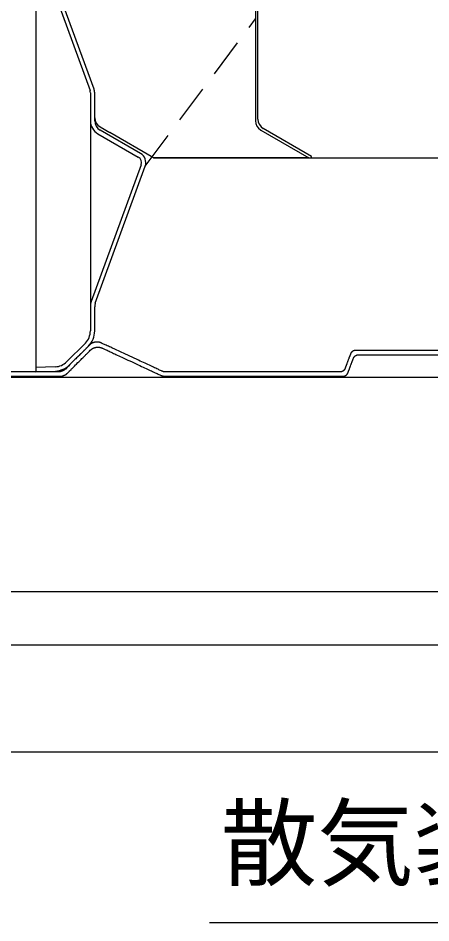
# Model space of a CAD drawing. Units: millimetres, scale not verified. Extents: x -23960 to 8910, y -6308 to 6308.
# Drawn here: x -5125 to -4740, y -3983 to -3137 of the extents above; entities that cross this region are included whole.
import ezdxf
from ezdxf.enums import TextEntityAlignment as Align

# ---------------------------------------------------------------- set-up
doc = ezdxf.new("R2010")
doc.units = ezdxf.units.MM
doc.header["$LTSCALE"] = 30
doc.linetypes.add('DASHED1', pattern=[1.8, 1.2, -0.6])
doc.layers.add('0-1_空気管', color=3, linetype='Continuous', lineweight=25)
doc.layers.add('0-4_機器', color=2, linetype='Continuous', lineweight=25)
doc.styles.add('ＭＳ ゴシック', font='')
doc.styles.get('ＭＳ ゴシック').set_extended_font_data('MS Gothic')

msp = doc.modelspace()

# ---------------------------------------------------------------- linework, layer by layer
at = {"layer": '0-1_空気管'}
for p, q in [((-4903.57, -2657.22), (-4903.57, -3233.4)), ((-4901.17, -3232.02), (-4901.17, -2657.64)), ((-5054.17, -3203.79), (-5100.7, -3075.96)), ((-5104.45, -3077.33), (-5057.93, -3205.16)), ((-5057.57, -3207.21), (-5057.57, -3429.79)), ((-5053.57, -3233.44), (-5053.57, -3207.21)), ((-5050.57, -3245.56), (-5012.83, -3267.35)), ((-5048.57, -3239.21), (-5039.44, -3244.48)), ((-5010.83, -3263.88), (-5048.57, -3242.1)), ((-4998.62, -3268.05), (-5039.44, -3244.48)), ((-4853.57, -3268.05), (-4998.62, -3268.05)), ((-4998.57, -3268.08), (-4998.62, -3268.05)), ((-4998.57, -3268.08), (-4440.25, -3268.08)), ((-5010.19, -3274.59), (-5056.72, -3402.43)), ((-5052.96, -3403.8), (-5006.44, -3275.96)), ((-5053.57, -3429.79), (-5053.57, -3407.21)), ((-5062.25, -3441.11), (-5079.76, -3458.61)), ((-5076.93, -3461.44), (-5059.42, -3443.94)), ((-5090.37, -3463.28), (-5108.57, -3464.07)), ((-4568.78, -3982.85), (-4946.42, -3982.85))]:
    msp.add_line(p, q, dxfattribs=at)
at = {"layer": '0-1_空気管', "linetype": 'DASHED1'}
msp.add_line((-5006.44, -3275.96), (-4903.57, -3138.26), dxfattribs=at)
at = {"layer": '0-1_空気管'}
for points in [[(-5108.57, -3066.95), (-5108.57, -3468.08), (-5090.2, -3467.27)], [(-4898.57, -3242.06), (-4853.57, -3268.05), (-4853.57, -3268.08)], [(-4851.17, -3268.08), (-4851.17, -3266.66), (-4896.17, -3240.68)], [(-5053.85, -3440.39), (-5054.06, -3440.46), (-5054.28, -3440.53), (-5054.52, -3440.61), (-5054.77, -3440.71), (-5055.03, -3440.81), (-5055.3, -3440.92), (-5055.56, -3441.03), (-5055.81, -3441.14), (-5056.06, -3441.25), (-5056.28, -3441.36), (-5056.49, -3441.47), (-5056.68, -3441.57), (-5056.86, -3441.67), (-5057.02, -3441.77), (-5057.17, -3441.87), (-5057.3, -3441.97), (-5057.44, -3442.07), (-5057.56, -3442.17), (-5057.69, -3442.28), (-5057.81, -3442.38), (-5057.92, -3442.49), (-5058.03, -3442.59), (-5058.13, -3442.68), (-5058.22, -3442.76), (-5058.3, -3442.84), (-5058.52, -3443.06), (-5059.31, -3443.85), (-5059.59, -3444.13), (-5059.91, -3444.45), (-5060.26, -3444.8), (-5060.64, -3445.18), (-5061.03, -3445.58), (-5061.45, -3445.99), (-5061.87, -3446.41), (-5063.16, -3447.7), (-5063.62, -3448.16), (-5064.12, -3448.66), (-5064.66, -3449.2), (-5067.33, -3451.87)], [(-5047.51, -3440.94), (-5047.58, -3440.91), (-5047.65, -3440.88), (-5047.81, -3440.81), (-5047.9, -3440.77), (-5047.99, -3440.74), (-5048.17, -3440.67), (-5048.26, -3440.64), (-5048.36, -3440.61), (-5048.47, -3440.58), (-5048.59, -3440.55), (-5048.72, -3440.51), (-5048.86, -3440.48), (-5049.01, -3440.44), (-5049.16, -3440.4), (-5049.32, -3440.37), (-5049.47, -3440.34), (-5049.63, -3440.3), (-5049.78, -3440.27), (-5049.92, -3440.25), (-5050.05, -3440.23), (-5050.17, -3440.21), (-5050.29, -3440.19), (-5050.42, -3440.18), (-5050.54, -3440.17), (-5050.68, -3440.16), (-5050.82, -3440.15), (-5050.99, -3440.15), (-5051.17, -3440.14), (-5051.58, -3440.14), (-5051.8, -3440.15), (-5052.25, -3440.16), (-5052.47, -3440.17), (-5052.68, -3440.19), (-5052.89, -3440.21), (-5053.08, -3440.23), (-5053.27, -3440.26), (-5053.46, -3440.3), (-5053.65, -3440.34), (-5053.85, -3440.39)], [(-5079.58, -3469.73), (-5079.47, -3469.63), (-5079.37, -3469.53), (-5079.28, -3469.45), (-5079.2, -3469.37), (-5078.98, -3469.15), (-5078.33, -3468.5), (-5078.06, -3468.24), (-5077.74, -3467.91), (-5077.37, -3467.54), (-5076.96, -3467.13), (-5075.58, -3465.75), (-5075.09, -3465.27), (-5074.61, -3464.78), (-5074.11, -3464.29), (-5073.08, -3463.26), (-5072.53, -3462.71), (-5071.33, -3461.51), (-5070.67, -3460.85), (-5069.21, -3459.4), (-5068.44, -3458.63), (-5066.14, -3456.33), (-5065.42, -3455.61), (-5064.75, -3454.94), (-5063.05, -3453.24), (-5062.57, -3452.77), (-5062.12, -3452.32), (-5061.7, -3451.89), (-5061.29, -3451.48), (-5059.34, -3449.54), (-5059, -3449.2), (-5058.43, -3448.63), (-5057.67, -3447.87), (-5057.54, -3447.75), (-5057.5, -3447.7), (-5057.45, -3447.65), (-5057.39, -3447.6), (-5057.33, -3447.54), (-5057.27, -3447.48), (-5057.2, -3447.42)], [(-5057.2, -3447.42), (-5057.14, -3447.36), (-5057.07, -3447.29), (-5057, -3447.23), (-5056.92, -3447.17), (-5056.84, -3447.11), (-5056.76, -3447.05), (-5056.67, -3446.98), (-5056.57, -3446.91), (-5056.46, -3446.83), (-5056.34, -3446.75), (-5056.21, -3446.67), (-5056.08, -3446.58), (-5055.94, -3446.49), (-5055.67, -3446.33), (-5055.54, -3446.25), (-5055.42, -3446.18), (-5055.31, -3446.11), (-5055.19, -3446.05), (-5055.09, -3445.99), (-5054.98, -3445.94), (-5054.86, -3445.88), (-5054.74, -3445.83), (-5054.6, -3445.77), (-5054.45, -3445.71), (-5054.28, -3445.65), (-5054.09, -3445.58), (-5053.89, -3445.51), (-5053.68, -3445.43), (-5053.47, -3445.36), (-5053.26, -3445.29), (-5053.05, -3445.23), (-5052.84, -3445.17), (-5052.64, -3445.12), (-5052.45, -3445.08), (-5052.26, -3445.04), (-5052.07, -3445.01), (-5051.88, -3444.99), (-5051.67, -3444.97), (-5051.46, -3444.95)], [(-5051.46, -3444.95), (-5051.22, -3444.95), (-5050.97, -3444.94), (-5050.7, -3444.95), (-5050.42, -3444.95), (-5050.14, -3444.96), (-5049.85, -3444.98), (-5049.58, -3445), (-5049.31, -3445.02), (-5049.06, -3445.05), (-5048.83, -3445.08), (-5048.61, -3445.11), (-5048.41, -3445.14), (-5048.23, -3445.18), (-5048.05, -3445.22), (-5047.89, -3445.27), (-5047.73, -3445.31), (-5047.42, -3445.42), (-5047.27, -3445.48), (-5047.13, -3445.54), (-5047, -3445.6), (-5046.87, -3445.65), (-5046.76, -3445.7), (-5046.66, -3445.75), (-5046.38, -3445.88), (-5044.99, -3446.52), (-5044.41, -3446.79), (-5043.71, -3447.12), (-5042.92, -3447.49), (-5042.05, -3447.9), (-5041.11, -3448.33), (-5040.12, -3448.8), (-5039.1, -3449.27), (-5038.06, -3449.75), (-5037.02, -3450.24), (-5035.95, -3450.73), (-5034.85, -3451.25), (-5033.7, -3451.79), (-5032.46, -3452.36), (-5031.13, -3452.98)], [(-4997.61, -3464.18), (-4998.8, -3463.62), (-5000.04, -3463.04), (-5001.29, -3462.46), (-5002.55, -3461.88), (-5003.83, -3461.28), (-5005.14, -3460.67), (-5006.5, -3460.04), (-5007.93, -3459.37), (-5009.44, -3458.67), (-5011.05, -3457.92), (-5012.78, -3457.11), (-5014.64, -3456.25), (-5016.59, -3455.34), (-5018.61, -3454.4), (-5020.65, -3453.45), (-5022.68, -3452.5), (-5024.66, -3451.58), (-5026.56, -3450.7), (-5028.33, -3449.87), (-5029.96, -3449.11), (-5031.45, -3448.42), (-5032.83, -3447.77), (-5034.1, -3447.18), (-5035.3, -3446.63), (-5036.44, -3446.09), (-5037.54, -3445.58), (-5038.62, -3445.08), (-5039.69, -3444.58), (-5040.75, -3444.09), (-5041.77, -3443.61), (-5042.74, -3443.16), (-5043.65, -3442.74), (-5044.47, -3442.35), (-5045.19, -3442.02), (-5047.23, -3441.07), (-5047.34, -3441.02), (-5047.39, -3441), (-5047.44, -3440.97), (-5047.51, -3440.94)], [(-4811.1, -3448.18), (-4811.18, -3448.19), (-4811.26, -3448.21), (-4811.33, -3448.23), (-4811.4, -3448.25), (-4811.47, -3448.26), (-4811.53, -3448.28), (-4811.59, -3448.3), (-4811.65, -3448.31), (-4811.71, -3448.33), (-4811.83, -3448.38), (-4811.89, -3448.4), (-4811.97, -3448.43), (-4812.05, -3448.47), (-4812.14, -3448.51), (-4812.24, -3448.55), (-4812.34, -3448.6), (-4812.53, -3448.7), (-4812.63, -3448.75), (-4812.73, -3448.8), (-4812.81, -3448.85), (-4812.9, -3448.9), (-4812.98, -3448.95), (-4813.06, -3449.01), (-4813.13, -3449.07), (-4813.21, -3449.13), (-4813.3, -3449.2), (-4813.38, -3449.28), (-4813.47, -3449.37), (-4813.57, -3449.47), (-4813.66, -3449.57), (-4813.76, -3449.67), (-4813.86, -3449.77), (-4813.95, -3449.88), (-4814.04, -3449.98), (-4814.12, -3450.08), (-4814.2, -3450.17), (-4814.26, -3450.25), (-4814.32, -3450.33), (-4814.37, -3450.41)], [(-4686.75, -3448.08), (-4810.34, -3448.08), (-4810.38, -3448.08), (-4810.43, -3448.08), (-4810.56, -3448.09), (-4810.61, -3448.1), (-4810.66, -3448.1), (-4810.71, -3448.11), (-4810.76, -3448.11), (-4810.82, -3448.12), (-4810.89, -3448.13), (-4810.95, -3448.15), (-4811.03, -3448.16), (-4811.1, -3448.18)], [(-5067.33, -3451.87), (-5068.12, -3452.65), (-5069.72, -3454.26), (-5070.52, -3455.05), (-5071.3, -3455.82), (-5072.03, -3456.56), (-5073.96, -3458.49), (-5074.53, -3459.06), (-5076.11, -3460.63), (-5076.62, -3461.13), (-5078.09, -3462.61), (-5078.54, -3463.06), (-5080.86, -3465.38), (-5080.94, -3465.45), (-5081.03, -3465.54), (-5081.13, -3465.64), (-5081.24, -3465.74), (-5081.36, -3465.84), (-5081.48, -3465.95), (-5081.6, -3466.05), (-5081.73, -3466.16), (-5081.87, -3466.26), (-5082.01, -3466.36), (-5082.16, -3466.46), (-5082.32, -3466.56), (-5082.5, -3466.66), (-5082.69, -3466.76), (-5082.91, -3466.87), (-5083.14, -3466.98), (-5083.38, -3467.09), (-5083.64, -3467.21), (-5083.9, -3467.31), (-5084.17, -3467.42), (-5084.43, -3467.52), (-5084.68, -3467.62), (-5084.92, -3467.7), (-5085.15, -3467.77), (-5085.36, -3467.83), (-5085.55, -3467.89), (-5085.73, -3467.93)], [(-5031.13, -3452.98), (-5029.69, -3453.65), (-5028.11, -3454.38), (-5026.39, -3455.19), (-5024.55, -3456.04), (-5022.63, -3456.94), (-5020.67, -3457.85), (-5018.69, -3458.77), (-5016.73, -3459.68), (-5014.84, -3460.56), (-5013.04, -3461.4), (-5011.36, -3462.18), (-5009.8, -3462.91), (-5008.33, -3463.6), (-5006.95, -3464.24), (-5005.62, -3464.86), (-5004.35, -3465.45), (-5003.11, -3466.03), (-5001.89, -3466.6), (-5000.67, -3467.16), (-4999.47, -3467.72), (-4998.31, -3468.26), (-4997.21, -3468.77), (-4996.18, -3469.25), (-4995.25, -3469.69), (-4994.44, -3470.07), (-4992.13, -3471.14), (-4992.01, -3471.19), (-4991.97, -3471.22), (-4991.91, -3471.24), (-4991.85, -3471.27), (-4991.78, -3471.3), (-4991.71, -3471.33), (-4991.62, -3471.37), (-4991.54, -3471.4), (-4991.46, -3471.44), (-4991.38, -3471.47), (-4991.29, -3471.51), (-4991.2, -3471.53), (-4991.1, -3471.57)], [(-4814.37, -3450.41), (-4814.42, -3450.49), (-4814.46, -3450.56), (-4814.54, -3450.71), (-4814.57, -3450.78), (-4814.64, -3450.93), (-4814.67, -3450.99), (-4814.69, -3451.05), (-4814.71, -3451.11), (-4814.74, -3451.16), (-4814.79, -3451.31), (-4814.93, -3451.68), (-4814.99, -3451.84), (-4815.06, -3452.03), (-4815.14, -3452.24), (-4815.23, -3452.48), (-4815.33, -3452.74), (-4815.43, -3453.01), (-4815.54, -3453.28), (-4815.64, -3453.56), (-4815.75, -3453.85), (-4815.86, -3454.13), (-4815.97, -3454.43), (-4816.09, -3454.74), (-4816.21, -3455.06), (-4816.34, -3455.42), (-4816.49, -3455.79), (-4816.64, -3456.2), (-4816.81, -3456.64), (-4816.98, -3457.1), (-4817.17, -3457.59), (-4817.54, -3458.57), (-4817.72, -3459.05), (-4817.9, -3459.52), (-4818.06, -3459.96), (-4818.22, -3460.36), (-4818.36, -3460.74), (-4818.49, -3461.09), (-4818.61, -3461.42), (-4818.73, -3461.73)], [(-4812.99, -3457.85), (-4812.88, -3457.56), (-4812.77, -3457.28), (-4812.67, -3457.01), (-4812.57, -3456.74), (-4812.47, -3456.48), (-4812.38, -3456.25), (-4812.3, -3456.03), (-4812.23, -3455.84), (-4812.03, -3455.31), (-4812.01, -3455.25), (-4812, -3455.23), (-4811.98, -3455.2), (-4811.96, -3455.13), (-4811.94, -3455.1), (-4811.93, -3455.06), (-4811.91, -3455.02), (-4811.88, -3454.93), (-4811.79, -3454.76), (-4811.76, -3454.71), (-4811.73, -3454.66), (-4811.7, -3454.6), (-4811.66, -3454.55), (-4811.63, -3454.48), (-4811.54, -3454.35), (-4811.5, -3454.28), (-4811.45, -3454.22), (-4811.41, -3454.16), (-4811.37, -3454.11), (-4811.34, -3454.05), (-4811.3, -3454), (-4811.23, -3453.91), (-4811.18, -3453.86), (-4811.14, -3453.81), (-4811.09, -3453.76), (-4811.04, -3453.7), (-4810.97, -3453.63), (-4810.83, -3453.49), (-4810.75, -3453.42), (-4810.67, -3453.34)], [(-4810.67, -3453.34), (-4810.59, -3453.26), (-4810.43, -3453.12), (-4810.35, -3453.06), (-4810.27, -3452.99), (-4810.19, -3452.94), (-4810.12, -3452.88), (-4810.03, -3452.83), (-4809.94, -3452.78), (-4809.85, -3452.73), (-4809.74, -3452.68), (-4809.63, -3452.62), (-4809.5, -3452.57), (-4809.38, -3452.51), (-4809.11, -3452.4), (-4808.98, -3452.35), (-4808.86, -3452.31), (-4808.74, -3452.27), (-4808.63, -3452.23), (-4808.53, -3452.2), (-4808.43, -3452.17), (-4808.34, -3452.15), (-4808.25, -3452.13), (-4808.16, -3452.12), (-4808.08, -3452.11), (-4808, -3452.1), (-4807.84, -3452.09), (-4807.69, -3452.08), (-4807.62, -3452.08), (-4807.56, -3452.08), (-4689.6, -3452.08)], [(-4987.39, -3468.08), (-4987.48, -3468.07), (-4987.57, -3468.07), (-4987.65, -3468.07), (-4987.74, -3468.06), (-4987.93, -3468.05), (-4988.02, -3468.04), (-4988.12, -3468.03), (-4988.23, -3468.02), (-4988.34, -3468), (-4988.46, -3467.98), (-4988.59, -3467.96), (-4988.72, -3467.93), (-4988.87, -3467.9), (-4989.02, -3467.87), (-4989.18, -3467.84), (-4989.49, -3467.77), (-4989.63, -3467.73), (-4989.77, -3467.7), (-4989.89, -3467.67), (-4990.01, -3467.63), (-4990.12, -3467.6), (-4990.22, -3467.57), (-4990.31, -3467.54), (-4990.4, -3467.5), (-4990.49, -3467.47), (-4990.66, -3467.4), (-4990.74, -3467.37), (-4990.82, -3467.34), (-4990.9, -3467.3), (-4990.96, -3467.27), (-4991.03, -3467.24), (-4991.08, -3467.21), (-4991.24, -3467.14), (-4992.91, -3466.36), (-4993.62, -3466.04), (-4994.46, -3465.64), (-4995.42, -3465.2), (-4996.48, -3464.7), (-4997.61, -3464.18)], [(-4818.73, -3461.73), (-4818.85, -3462.02), (-4818.95, -3462.31), (-4819.06, -3462.59), (-4819.17, -3462.87), (-4819.27, -3463.15), (-4819.37, -3463.42), (-4819.47, -3463.67), (-4819.56, -3463.91), (-4819.64, -3464.12), (-4819.71, -3464.31), (-4819.91, -3464.85), (-4819.93, -3464.9), (-4819.94, -3464.93), (-4819.97, -3464.99), (-4819.98, -3465.02), (-4819.99, -3465.06), (-4820.01, -3465.1), (-4820.03, -3465.14), (-4820.05, -3465.18), (-4820.07, -3465.22), (-4820.08, -3465.26), (-4820.11, -3465.3), (-4820.13, -3465.35), (-4820.15, -3465.39), (-4820.18, -3465.44), (-4820.21, -3465.5), (-4820.24, -3465.55), (-4820.28, -3465.61), (-4820.32, -3465.67), (-4820.36, -3465.74), (-4820.4, -3465.8), (-4820.44, -3465.87), (-4820.49, -3465.93), (-4820.53, -3465.99), (-4820.57, -3466.05), (-4820.61, -3466.1), (-4820.68, -3466.2), (-4820.71, -3466.25), (-4820.76, -3466.29)], [(-4817.48, -3469.59), (-4817.44, -3469.52), (-4817.4, -3469.45), (-4817.3, -3469.23), (-4817.27, -3469.16), (-4817.25, -3469.1), (-4817.23, -3469.04), (-4817.2, -3468.99), (-4817.15, -3468.85), (-4817.01, -3468.47), (-4816.95, -3468.31), (-4816.88, -3468.12), (-4816.8, -3467.91), (-4816.71, -3467.67), (-4816.61, -3467.42), (-4816.51, -3467.15), (-4816.4, -3466.87), (-4816.3, -3466.59), (-4816.19, -3466.31), (-4816.08, -3466.02), (-4815.97, -3465.72), (-4815.85, -3465.42), (-4815.73, -3465.09), (-4815.6, -3464.74), (-4815.46, -3464.37), (-4815.3, -3463.96), (-4815.13, -3463.52), (-4814.96, -3463.05), (-4814.77, -3462.57), (-4814.4, -3461.58), (-4814.22, -3461.1), (-4814.04, -3460.64), (-4813.88, -3460.2), (-4813.72, -3459.79), (-4813.58, -3459.42), (-4813.45, -3459.07), (-4813.33, -3458.74), (-4813.21, -3458.43), (-4813.1, -3458.13), (-4812.99, -3457.85)], [(-5340.7, -3472.08), (-5085.63, -3472.08), (-5085.5, -3472.07), (-5085.36, -3472.07), (-5085.21, -3472.07), (-5085.06, -3472.06), (-5084.9, -3472.05), (-5084.73, -3472.03), (-5084.56, -3472.01), (-5084.4, -3471.99), (-5084.23, -3471.96), (-5084.05, -3471.93), (-5083.87, -3471.88), (-5083.67, -3471.83), (-5083.46, -3471.77), (-5083.23, -3471.69), (-5082.99, -3471.61), (-5082.74, -3471.51), (-5082.48, -3471.41), (-5082.21, -3471.3), (-5081.95, -3471.19), (-5081.69, -3471.08), (-5081.45, -3470.96), (-5081.22, -3470.85), (-5081.01, -3470.75), (-5080.82, -3470.64), (-5080.64, -3470.54), (-5080.48, -3470.44), (-5080.33, -3470.34), (-5080.19, -3470.24), (-5080.06, -3470.14), (-5079.93, -3470.04), (-5079.81, -3469.94), (-5079.69, -3469.83), (-5079.58, -3469.73)], [(-5085.73, -3467.93), (-5085.91, -3467.97), (-5086.08, -3467.99), (-5086.24, -3468.02), (-5086.4, -3468.03), (-5086.57, -3468.05), (-5086.73, -3468.06), (-5086.88, -3468.07), (-5087.03, -3468.07), (-5087.16, -3468.08), (-5087.29, -3468.08), (-5087.4, -3468.08), (-5337.77, -3468.08)], [(-4991.1, -3471.57), (-4991, -3471.6), (-4990.9, -3471.63), (-4990.78, -3471.66), (-4990.65, -3471.7), (-4990.51, -3471.73), (-4990.37, -3471.77), (-4990.22, -3471.8), (-4990.06, -3471.84), (-4989.91, -3471.87), (-4989.76, -3471.9), (-4989.61, -3471.93), (-4989.47, -3471.96), (-4989.34, -3471.98), (-4989.22, -3472), (-4989.11, -3472.02), (-4989.01, -3472.03), (-4988.91, -3472.04), (-4988.72, -3472.06), (-4988.63, -3472.06), (-4988.54, -3472.07), (-4988.45, -3472.07), (-4988.36, -3472.07), (-4988.28, -3472.07), (-4988.2, -3472.08), (-4821.64, -3472.08), (-4821.6, -3472.07), (-4821.56, -3472.07), (-4821.51, -3472.07), (-4821.47, -3472.07), (-4821.38, -3472.07), (-4821.28, -3472.05), (-4821.23, -3472.05), (-4821.18, -3472.04), (-4821.12, -3472.03), (-4821.05, -3472.02), (-4820.98, -3472.01), (-4820.91, -3471.99), (-4820.84, -3471.98), (-4820.76, -3471.96)], [(-4820.76, -3466.29), (-4820.8, -3466.35), (-4820.85, -3466.4), (-4820.9, -3466.46), (-4820.97, -3466.52), (-4821.11, -3466.67), (-4821.19, -3466.74), (-4821.27, -3466.82), (-4821.35, -3466.89), (-4821.43, -3466.97), (-4821.51, -3467.04), (-4821.59, -3467.1), (-4821.67, -3467.16), (-4821.75, -3467.22), (-4821.82, -3467.27), (-4821.91, -3467.32), (-4822, -3467.37), (-4822.09, -3467.42), (-4822.2, -3467.48), (-4822.31, -3467.53), (-4822.44, -3467.59), (-4822.56, -3467.64), (-4822.83, -3467.75), (-4822.96, -3467.8), (-4823.08, -3467.85), (-4823.2, -3467.89), (-4823.31, -3467.93), (-4823.42, -3467.96), (-4823.51, -3467.98), (-4823.61, -3468), (-4823.69, -3468.02), (-4823.78, -3468.04), (-4824.02, -3468.06), (-4824.1, -3468.07), (-4824.25, -3468.08), (-4824.38, -3468.08), (-4824.44, -3468.08), (-4987.19, -3468.08), (-4987.25, -3468.08), (-4987.39, -3468.08)], [(-4820.76, -3471.96), (-4820.68, -3471.94), (-4820.61, -3471.93), (-4820.54, -3471.91), (-4820.47, -3471.89), (-4820.41, -3471.88), (-4820.23, -3471.82), (-4820.18, -3471.8), (-4820.11, -3471.78), (-4820.05, -3471.75), (-4819.97, -3471.72), (-4819.89, -3471.68), (-4819.8, -3471.65), (-4819.7, -3471.6), (-4819.6, -3471.56), (-4819.5, -3471.51), (-4819.4, -3471.46), (-4819.31, -3471.41), (-4819.21, -3471.36), (-4819.13, -3471.31), (-4819.04, -3471.26), (-4818.96, -3471.2), (-4818.88, -3471.15), (-4818.81, -3471.09), (-4818.72, -3471.02), (-4818.64, -3470.95), (-4818.56, -3470.87), (-4818.47, -3470.79), (-4818.27, -3470.59), (-4818.18, -3470.48), (-4818.08, -3470.38), (-4817.99, -3470.28), (-4817.9, -3470.18), (-4817.82, -3470.08), (-4817.74, -3469.99), (-4817.68, -3469.9), (-4817.62, -3469.82), (-4817.57, -3469.74), (-4817.52, -3469.67), (-4817.48, -3469.59)]]:
    msp.add_lwpolyline(points, dxfattribs=at)
for centre, radius, start, end in [((-5063.57, -3207.21), 10, 0, 20), ((-5063.57, -3207.21), 6, 0, 20), ((-5043.57, -3233.44), 14, 180, 240), ((-5043.57, -3230.55), 10, 180, 240), ((-5043.57, -3233.44), 10, 180, 240), ((-4893.57, -3233.4), 10, 180, 240), ((-4891.17, -3232.02), 10, 180, 240), ((-5015.83, -3272.54), 6, 340, 60), ((-5015.83, -3272.54), 10, 340, 60), ((-5043.57, -3407.21), 14, 160, 180), ((-5043.57, -3407.21), 10, 160, 180), ((-5073.57, -3429.79), 16, 315, 0), ((-5073.57, -3429.79), 20, 315, 0), ((-5091.07, -3447.29), 16, 272.5, 315), ((-5091.07, -3447.29), 20, 272.5, 315)]:
    msp.add_arc(centre, radius, start, end, dxfattribs=at)
at = {"layer": '0-4_機器'}
for p, q in [((-5863.55, -3473.08), (-3533.59, -3473.08)), ((-5913.55, -3673.08), (-3483.59, -3673.08)), ((-5913.55, -3723.08), (-3483.59, -3723.08)), ((-5913.55, -3823.08), (-3483.59, -3823.08))]:
    msp.add_line(p, q, dxfattribs=at)

# ---------------------------------------------------------------- texts
at = {"layer": '0-1_空気管', "color": 4, "style": 'ＭＳ ゴシック'}
msp.add_text('散気装置', height=65.98, dxfattribs=at).set_placement((-4935.73, -3960.95), align=Align.BOTTOM_LEFT)

doc.saveas('drawing.dxf')
